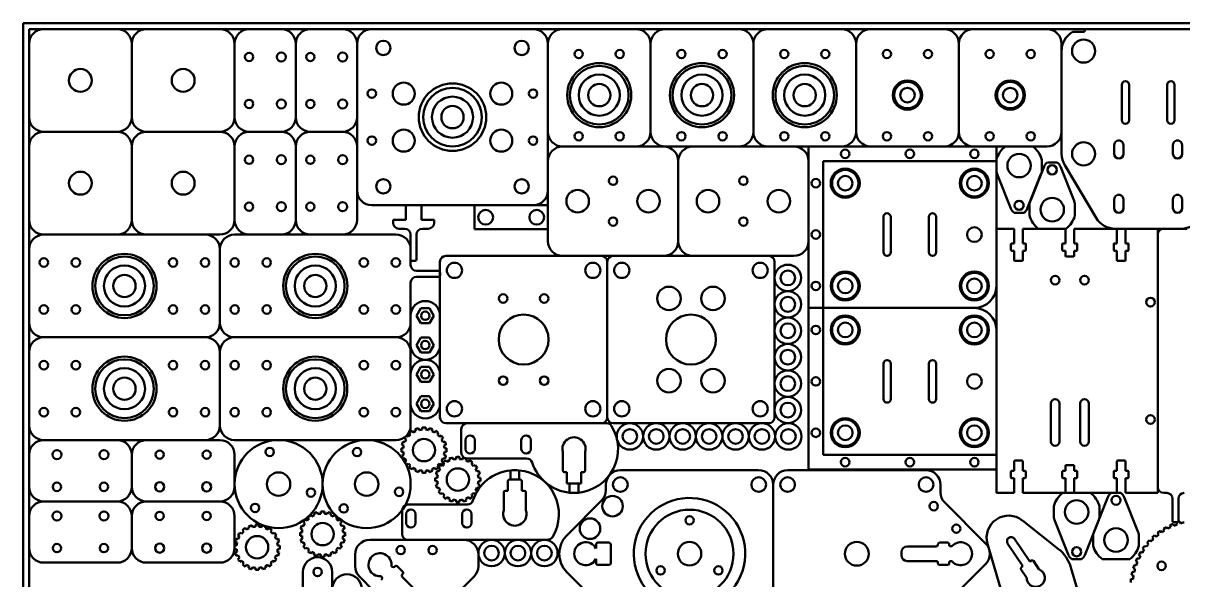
# Model space of a CAD drawing. Header units: millimetres. Extents: x -20 to 580, y -93 to 307.
# Drawn here: x -19.5 to 375.5, y 117.6 to 307.2 of the extents above; entities that cross this region are included whole.
import ezdxf

# ---------------------------------------------------------------- set-up
doc = ezdxf.new("R2010")
doc.units = ezdxf.units.MM
doc.layers.add('Visible (ISO)', color=7, linetype='Continuous', lineweight=50)

msp = doc.modelspace()

# ---------------------------------------------------------------- linework, layer by layer
at = {"layer": 'Visible (ISO)'}
for p, q in [((-19.53, -92.83), (-19.53, 307.17)), ((-19.53, 307.17), (580.47, 307.17)), ((-17.53, -90.83), (-17.53, 305.17)), ((-17.53, 305.17), (578.47, 305.17)), ((12.47, 305.17), (-12.53, 305.17)), ((47.47, 305.17), (22.47, 305.17)), ((57.47, 305.17), (68.34, 305.17)), ((78.34, 305.17), (89.22, 305.17)), ((99.22, 305.17), (154.22, 305.17)), ((164.22, 305.17), (189.22, 305.17)), ((199.22, 305.17), (224.22, 305.17)), ((234.22, 305.17), (259.22, 305.17)), ((269.22, 305.17), (294.22, 305.17)), ((304.22, 305.17), (329.22, 305.17)), ((384.65, 305.17), (342.65, 305.17)), ((341.65, 304.17), (338.11, 304.17)), ((-17.53, 300.17), (-17.53, 275.17)), ((17.47, 300.17), (17.47, 275.17)), ((17.47, 275.17), (17.47, 300.17)), ((52.47, 300.17), (52.47, 275.17)), ((52.47, 275.17), (52.47, 300.17)), ((73.34, 300.17), (73.34, 275.17)), ((73.34, 300.17), (73.34, 275.17)), ((94.22, 300.17), (94.22, 275.17)), ((94.22, 250.17), (94.22, 300.17)), ((159.22, 300.17), (159.22, 250.17)), ((159.22, 270.17), (159.22, 300.17)), ((194.22, 270.17), (194.22, 300.17)), ((194.22, 300.17), (194.22, 270.17)), ((229.22, 300.17), (229.22, 270.17)), ((229.22, 270.17), (229.22, 300.17)), ((264.22, 270.17), (264.22, 300.17)), ((264.22, 300.17), (264.22, 270.17)), ((299.22, 300.17), (299.22, 270.17)), ((299.22, 270.17), (299.22, 300.17)), ((334.22, 300.17), (334.22, 270.17)), ((334.22, 297.67), (334.22, 262.67)), ((354.72, 274.17), (354.72, 286.17)), ((357.22, 286.17), (357.22, 274.17)), ((370.22, 274.17), (370.22, 286.17)), ((372.72, 286.17), (372.72, 274.17)), ((12.47, 270.17), (-12.53, 270.17)), ((-12.53, 270.17), (12.47, 270.17)), ((47.47, 270.17), (22.47, 270.17)), ((22.47, 270.17), (47.47, 270.17)), ((68.34, 270.17), (57.47, 270.17)), ((57.47, 270.17), (68.34, 270.17)), ((89.22, 270.17), (78.34, 270.17)), ((78.34, 270.17), (89.22, 270.17)), ((-17.53, 265.17), (-17.53, 240.17)), ((17.47, 265.17), (17.47, 240.17)), ((17.47, 240.17), (17.47, 265.17)), ((52.47, 265.17), (52.47, 240.17)), ((52.47, 240.17), (52.47, 265.17)), ((73.34, 265.17), (73.34, 240.17)), ((73.34, 265.17), (73.34, 240.17)), ((94.22, 265.17), (94.22, 240.17)), ((189.22, 265.17), (164.22, 265.17)), ((164.22, 265.17), (198.62, 265.17)), ((224.22, 265.17), (199.22, 265.17)), ((208.62, 265.17), (243.03, 265.17)), ((259.22, 265.17), (234.22, 265.17)), ((248.01, 260.52), (248.01, 265.17)), ((248.01, 265.17), (269.22, 265.17)), ((294.22, 265.17), (269.22, 265.17)), ((294.22, 265.17), (304.22, 265.17)), ((329.22, 265.17), (304.22, 265.17)), ((312.01, 265.17), (312.01, 260.65)), ((324.43, 265.17), (315.1, 265.17)), ((352.17, 262.67), (352.17, 265.65)), ((355.27, 265.67), (355.27, 262.67)), ((372.17, 262.67), (372.17, 265.65)), ((375.27, 265.67), (375.27, 262.67)), ((159.22, 232.91), (159.22, 260.17)), ((203.62, 260.17), (203.62, 232.91)), ((203.62, 232.91), (203.62, 260.17)), ((248.03, 260.17), (248.03, 232.91)), ((253.02, 210.17), (253.01, 260.17)), ((253.01, 260.17), (312.01, 260.17)), ((312.01, 260.65), (312.01, 256.68)), ((312.01, 260.17), (312.02, 217.67)), ((323.59, 246.62), (328.24, 258.32)), ((327.51, 256.68), (327.51, 260.65)), ((332.68, 259.72), (329.37, 259.72)), ((333.81, 258.32), (338.46, 246.62)), ((346.03, 240.82), (335.28, 258.82)), ((316.98, 244.01), (312.33, 255.72)), ((327.2, 255.72), (322.55, 244.01)), ((154.22, 245.17), (99.22, 245.17)), ((110.82, 245.17), (116.12, 245.17)), ((110.82, 240.17), (110.82, 245.17)), ((116.12, 245.17), (116.12, 240.17)), ((134.22, 236.97), (134.22, 245.17)), ((134.22, 245.17), (159.22, 245.17)), ((159.22, 245.17), (159.22, 236.97)), ((323.27, 245.65), (323.27, 241.68)), ((338.77, 241.68), (338.77, 245.65)), ((352.17, 244.17), (352.17, 247.15)), ((355.27, 247.17), (355.27, 244.17)), ((372.17, 244.17), (372.17, 247.15)), ((375.27, 247.17), (375.27, 244.17)), ((273.52, 229.17), (273.51, 241.17)), ((276.01, 241.17), (276.02, 229.17)), ((289.02, 229.17), (289.01, 241.17)), ((291.51, 241.17), (291.52, 229.17)), ((318.11, 242.62), (321.42, 242.62)), ((106.47, 239.17), (106.47, 240.17)), ((106.47, 240.17), (110.82, 240.17)), ((110.47, 237.17), (108.47, 237.17)), ((116.12, 240.17), (120.47, 240.17)), ((118.47, 237.17), (116.47, 237.17)), ((120.47, 240.17), (120.47, 239.17)), ((312.02, 147.17), (312.02, 237.17)), ((312.02, 237.17), (318.07, 237.17)), ((318.07, 232.17), (318.07, 237.17)), ((320.97, 237.17), (320.97, 232.17)), ((320.97, 237.17), (335.57, 237.17)), ((326.36, 237.17), (335.69, 237.17)), ((335.57, 232.17), (335.57, 237.17)), ((338.47, 237.17), (338.47, 232.17)), ((338.47, 237.17), (353.07, 237.17)), ((374.96, 237.17), (352.47, 237.17)), ((353.07, 232.17), (353.07, 237.17)), ((355.97, 237.17), (355.97, 232.17)), ((355.97, 237.17), (367.02, 237.17)), ((367.02, 237.17), (367.02, 147.17)), ((369.02, 237.17), (377.02, 237.17)), ((42.47, 235.17), (-12.53, 235.17)), ((-12.53, 235.17), (12.47, 235.17)), ((22.47, 235.17), (47.47, 235.17)), ((107.47, 235.17), (52.47, 235.17)), ((68.34, 235.17), (57.47, 235.17)), ((89.22, 235.17), (78.34, 235.17)), ((112.47, 226.67), (112.47, 235.17)), ((114.47, 235.17), (114.47, 226.67)), ((159.22, 236.97), (134.22, 236.97)), ((367.02, 149.17), (367.02, 235.17)), ((-17.53, 230.17), (-17.53, 205.17)), ((47.47, 205.17), (47.47, 230.17)), ((47.47, 230.17), (47.47, 205.17)), ((112.47, 224.79), (112.47, 230.17)), ((248.02, 210.17), (248.02, 232.57)), ((316.97, 229.97), (316.97, 231.87)), ((317.27, 232.17), (318.07, 232.17)), ((318.07, 229.67), (317.27, 229.67)), ((318.07, 226.47), (318.07, 229.67)), ((320.97, 232.17), (321.77, 232.17)), ((320.97, 229.67), (320.97, 226.47)), ((321.77, 229.67), (320.97, 229.67)), ((322.07, 231.87), (322.07, 229.97)), ((334.47, 229.97), (334.47, 231.87)), ((334.77, 232.17), (335.57, 232.17)), ((335.57, 229.67), (334.77, 229.67)), ((335.57, 227.97), (335.57, 229.67)), ((338.47, 232.17), (339.27, 232.17)), ((338.47, 229.67), (338.47, 227.97)), ((339.27, 229.67), (338.47, 229.67)), ((339.57, 231.87), (339.57, 229.97)), ((351.97, 229.97), (351.97, 231.87)), ((352.27, 232.17), (353.07, 232.17)), ((353.07, 229.67), (352.27, 229.67)), ((353.07, 226.47), (353.07, 229.67)), ((355.97, 232.17), (356.77, 232.17)), ((355.97, 229.67), (355.97, 226.47)), ((356.77, 229.67), (355.97, 229.67)), ((357.07, 231.87), (357.07, 229.97)), ((113.97, 226.17), (112.97, 226.17)), ((122.46, 172.91), (122.46, 225.91)), ((124.46, 227.91), (177.46, 227.91)), ((198.62, 227.91), (164.22, 227.91)), ((179.46, 225.91), (179.46, 172.91)), ((179.46, 172.91), (179.46, 225.91)), ((181.46, 227.91), (234.46, 227.91)), ((243.03, 227.91), (208.62, 227.91)), ((236.46, 225.91), (236.46, 172.91)), ((320.67, 226.17), (318.37, 226.17)), ((338.17, 227.67), (335.87, 227.67)), ((355.67, 226.17), (353.37, 226.17)), ((114.47, 222.79), (121.97, 222.79)), ((122.47, 222.29), (122.47, 221.29)), ((112.47, 205.17), (112.47, 218.79)), ((121.97, 220.79), (114.47, 220.79)), ((114.51, 207.54), (115.98, 210.09)), ((115.98, 210.09), (118.93, 210.09)), ((118.93, 210.09), (120.4, 207.54)), ((253.02, 210.17), (248.02, 210.17)), ((248.02, 210.17), (253.02, 210.17)), ((248.02, 155.17), (248.02, 210.17)), ((304.52, 210.17), (253.02, 210.17)), ((253.02, 210.17), (253.02, 160.17)), ((304.52, 210.17), (253.02, 210.17)), ((112.46, 197.54), (112.46, 207.54)), ((115.98, 204.99), (114.51, 207.54)), ((120.4, 207.54), (118.93, 204.99)), ((122.46, 207.54), (122.46, 197.54)), ((118.93, 204.99), (115.98, 204.99)), ((312.02, 160.17), (312.02, 202.67)), ((-12.53, 200.17), (42.47, 200.17)), ((42.47, 200.17), (-12.53, 200.17)), ((107.47, 200.17), (52.47, 200.17)), ((52.47, 200.17), (107.47, 200.17)), ((114.51, 197.54), (115.98, 200.09)), ((115.98, 194.99), (114.51, 197.54)), ((115.98, 200.09), (118.93, 200.09)), ((118.93, 200.09), (120.4, 197.54)), ((120.4, 197.54), (118.93, 194.99)), ((-17.53, 195.17), (-17.53, 170.17)), ((47.47, 170.17), (47.47, 195.17)), ((47.47, 195.17), (47.47, 170.17)), ((112.47, 170.17), (112.47, 195.17)), ((118.93, 194.99), (115.98, 194.99)), ((114.51, 187.54), (115.98, 190.09)), ((115.98, 190.09), (118.93, 190.09)), ((118.93, 190.09), (120.4, 187.54)), ((273.52, 179.17), (273.52, 191.17)), ((276.02, 191.17), (276.02, 179.17)), ((289.02, 179.17), (289.02, 191.17)), ((291.52, 191.17), (291.52, 179.17)), ((112.46, 177.54), (112.46, 187.54)), ((115.98, 184.99), (114.51, 187.54)), ((120.4, 187.54), (118.93, 184.99)), ((122.46, 187.54), (122.46, 177.54)), ((118.93, 184.99), (115.98, 184.99)), ((114.51, 177.54), (115.98, 180.09)), ((115.98, 180.09), (118.93, 180.09)), ((118.93, 180.09), (120.4, 177.54)), ((115.98, 174.99), (114.51, 177.54)), ((118.93, 174.99), (115.98, 174.99)), ((120.4, 177.54), (118.93, 174.99)), ((330.57, 164.67), (330.57, 177.67)), ((333.47, 177.67), (333.47, 164.67)), ((340.57, 164.67), (340.57, 177.67)), ((343.47, 177.67), (343.47, 164.67)), ((177.46, 170.91), (124.46, 170.91)), ((131.72, 170.91), (179.23, 170.91)), ((234.46, 170.91), (181.46, 170.91)), ((111.13, 166.76), (111.7, 166.34)), ((112.4, 167.05), (111.99, 167.62)), ((112.96, 168.32), (113.37, 167.75)), ((114.26, 168.21), (114.04, 168.87)), ((115.18, 169.25), (115.4, 168.58)), ((116.39, 168.73), (116.39, 169.44)), ((117.59, 169.44), (117.59, 168.73)), ((118.57, 168.58), (118.79, 169.25)), ((119.93, 168.87), (119.71, 168.21)), ((120.6, 167.75), (121.01, 168.32)), ((121.98, 167.62), (121.57, 167.05)), ((122.28, 166.34), (122.84, 166.76)), ((129.72, 160.91), (129.72, 168.91)), ((-12.53, 165.17), (12.47, 165.17)), ((-12.53, 165.17), (42.47, 165.17)), ((47.47, 165.17), (22.47, 165.17)), ((52.47, 165.17), (107.47, 165.17)), ((109.31, 162.36), (110.01, 162.36)), ((110.17, 163.34), (109.5, 163.56)), ((109.87, 164.7), (110.54, 164.48)), ((110.99, 165.37), (110.42, 165.79)), ((123.55, 165.79), (122.98, 165.37)), ((123.43, 164.48), (124.1, 164.7)), ((124.47, 163.56), (123.8, 163.34)), ((123.96, 162.36), (124.66, 162.36)), ((131.12, 162.16), (131.12, 165.16)), ((134.32, 165.16), (134.32, 162.16)), ((150.17, 162.16), (150.17, 165.16)), ((153.37, 165.16), (153.37, 162.16)), ((-17.53, 149.29), (-17.53, 160.17)), ((17.47, 160.17), (17.47, 149.29)), ((17.47, 149.29), (17.47, 160.17)), ((52.47, 160.17), (52.47, 149.29)), ((110.01, 161.16), (109.31, 161.16)), ((109.5, 159.96), (110.17, 160.17)), ((110.54, 159.03), (109.87, 158.82)), ((110.42, 157.73), (110.99, 158.15)), ((122.98, 158.15), (123.55, 157.73)), ((124.1, 158.82), (123.43, 159.03)), ((123.8, 160.17), (124.47, 159.96)), ((124.66, 161.16), (123.96, 161.16)), ((124.54, 158.3), (124.95, 157.73)), ((125.84, 158.18), (125.62, 158.85)), ((126.76, 159.22), (126.98, 158.55)), ((127.96, 158.71), (127.96, 159.41)), ((129.16, 159.41), (129.16, 158.71)), ((130.15, 158.55), (130.37, 159.22)), ((131.51, 158.85), (131.29, 158.18)), ((151.95, 158.91), (131.72, 158.91)), ((132.18, 157.73), (132.59, 158.3)), ((164.32, 154.81), (164.32, 161)), ((171.92, 161), (171.92, 154.81)), ((253.02, 160.17), (312.02, 160.17)), ((318.37, 158.17), (320.67, 158.17)), ((353.37, 158.17), (355.67, 158.17)), ((111.7, 157.17), (111.13, 156.76)), ((111.99, 155.9), (112.4, 156.47)), ((113.37, 155.76), (112.96, 155.2)), ((114.04, 154.64), (114.26, 155.31)), ((115.4, 154.94), (115.18, 154.27)), ((116.39, 154.08), (116.39, 154.78)), ((117.59, 154.78), (117.59, 154.08)), ((118.79, 154.27), (118.57, 154.94)), ((119.71, 155.31), (119.93, 154.64)), ((121.01, 155.2), (120.6, 155.76)), ((121.45, 154.68), (122.12, 154.46)), ((121.57, 156.47), (121.98, 155.9)), ((122.57, 155.35), (122, 155.76)), ((122.84, 156.76), (122.28, 157.17)), ((122.71, 156.73), (123.28, 156.32)), ((123.98, 157.02), (123.57, 157.59)), ((133.56, 157.59), (133.15, 157.02)), ((133.85, 156.32), (134.42, 156.73)), ((135.13, 155.76), (134.56, 155.35)), ((135.01, 154.46), (135.68, 154.68)), ((146.46, 151.73), (146.46, 154.86)), ((149.46, 154.86), (149.46, 151.73)), ((165.69, 154.21), (164.92, 154.21)), ((165.69, 150.37), (165.69, 154.21)), ((171.32, 154.21), (170.54, 154.21)), ((170.54, 154.21), (170.54, 150.37)), ((183.97, 154.96), (230.97, 154.96)), ((287.97, 154.96), (240.97, 154.96)), ((312.02, 155.17), (248.02, 155.17)), ((316.97, 152.47), (316.97, 154.37)), ((317.27, 154.67), (318.07, 154.67)), ((318.07, 154.67), (318.07, 157.87)), ((320.97, 157.87), (320.97, 154.67)), ((320.97, 154.67), (321.77, 154.67)), ((322.07, 154.37), (322.07, 152.47)), ((334.47, 152.47), (334.47, 154.37)), ((334.77, 154.67), (335.57, 154.67)), ((335.57, 154.67), (335.57, 156.37)), ((335.87, 156.67), (338.17, 156.67)), ((338.47, 156.37), (338.47, 154.67)), ((338.47, 154.67), (339.27, 154.67)), ((339.57, 154.37), (339.57, 152.47)), ((351.97, 152.47), (351.97, 154.37)), ((352.27, 154.67), (353.07, 154.67)), ((353.07, 154.67), (353.07, 157.87)), ((355.97, 157.87), (355.97, 154.67)), ((355.97, 154.67), (356.77, 154.67)), ((357.07, 154.37), (357.07, 152.47)), ((120.89, 152.33), (121.59, 152.33)), ((121.59, 151.13), (120.89, 151.13)), ((121.75, 153.32), (121.08, 153.54)), ((121.08, 149.93), (121.75, 150.15)), ((136.05, 153.54), (135.38, 153.32)), ((135.38, 150.15), (136.05, 149.93)), ((135.54, 152.33), (136.24, 152.33)), ((136.24, 151.13), (135.54, 151.13)), ((145.53, 147.89), (145.53, 151.13)), ((146.13, 151.73), (146.46, 151.73)), ((149.46, 151.73), (146.46, 151.73)), ((149.46, 151.73), (149.78, 151.73)), ((150.38, 151.13), (150.38, 147.89)), ((166.62, 150.37), (165.69, 150.37)), ((166.62, 147.23), (166.62, 150.37)), ((166.62, 150.37), (169.62, 150.37)), ((169.62, 150.37), (169.62, 147.23)), ((170.54, 150.37), (169.62, 150.37)), ((318.07, 152.17), (317.27, 152.17)), ((318.07, 147.17), (318.07, 152.17)), ((321.77, 152.17), (320.97, 152.17)), ((320.97, 152.17), (320.97, 147.17)), ((335.57, 152.17), (334.77, 152.17)), ((335.57, 147.17), (335.57, 152.17)), ((338.47, 152.17), (338.47, 147.17)), ((339.27, 152.17), (338.47, 152.17)), ((353.07, 152.17), (352.27, 152.17)), ((353.07, 147.17), (353.07, 152.17)), ((355.97, 152.17), (355.97, 147.17)), ((356.77, 152.17), (355.97, 152.17)), ((122.12, 149.01), (121.45, 148.79)), ((122, 147.71), (122.57, 148.12)), ((123.28, 147.15), (122.71, 146.74)), ((123.57, 145.88), (123.98, 146.44)), ((133.15, 146.44), (133.56, 145.88)), ((134.42, 146.74), (133.85, 147.15)), ((134.56, 148.12), (135.13, 147.71)), ((135.68, 148.79), (135.01, 149.01)), ((144.16, 141.1), (144.16, 147.29)), ((144.76, 147.89), (145.53, 147.89)), ((150.38, 147.89), (151.16, 147.89)), ((151.76, 147.29), (151.76, 141.1)), ((178.97, 148.12), (178.97, 149.96)), ((235.97, 149.96), (235.97, 102.96)), ((235.97, 149.96), (235.97, 102.96)), ((292.97, 147.41), (292.97, 149.96)), ((318.07, 147.17), (312.02, 147.17)), ((335.57, 147.17), (320.97, 147.17)), ((344.01, 147.17), (334.68, 147.17)), ((353.07, 147.17), (338.47, 147.17)), ((354.42, 147.17), (351.11, 147.17)), ((367.02, 147.17), (355.97, 147.17)), ((370.02, 147.17), (369.02, 147.17)), ((-12.53, 144.29), (12.47, 144.29)), ((-12.53, 144.29), (12.47, 144.29)), ((47.47, 144.29), (22.47, 144.29)), ((47.47, 144.29), (22.47, 144.29)), ((131.79, 143.19), (111.56, 143.19)), ((124.95, 145.74), (124.54, 145.17)), ((125.62, 144.62), (125.84, 145.29)), ((126.98, 144.92), (126.76, 144.25)), ((127.96, 144.06), (127.96, 144.76)), ((129.16, 144.76), (129.16, 144.06)), ((130.37, 144.25), (130.15, 144.92)), ((131.29, 145.29), (131.51, 144.62)), ((132.59, 145.17), (132.18, 145.74)), ((165.75, 132.83), (177.5, 144.58)), ((294.43, 143.87), (308.31, 130)), ((331.59, 142.65), (331.59, 138.68)), ((345.33, 134.07), (349.98, 145.78)), ((347.09, 138.68), (347.09, 142.65)), ((355.55, 145.78), (360.2, 134.07)), ((372.02, 137.67), (372.02, 145.17)), ((374.02, 145.17), (374.02, 137.67)), ((-17.53, 128.42), (-17.53, 139.29)), ((17.47, 139.29), (17.47, 128.42)), ((17.47, 128.42), (17.47, 139.29)), ((52.47, 139.29), (52.47, 128.42)), ((77.88, 138.42), (77.47, 138.99)), ((78.44, 139.69), (78.85, 139.12)), ((79.74, 139.58), (79.53, 140.25)), ((80.67, 140.62), (80.88, 139.95)), ((81.87, 140.1), (81.87, 140.81)), ((83.07, 140.81), (83.07, 140.1)), ((84.05, 139.95), (84.27, 140.62)), ((85.41, 140.25), (85.19, 139.58)), ((86.08, 139.12), (86.5, 139.69)), ((87.47, 138.99), (87.05, 138.42)), ((109.56, 141.19), (109.56, 133.19)), ((110.96, 136.94), (110.96, 139.94)), ((114.16, 139.94), (114.16, 136.94)), ((130.01, 136.94), (130.01, 139.94)), ((133.21, 139.94), (133.21, 136.94)), ((55.58, 133.96), (55.17, 134.53)), ((56.14, 135.24), (56.55, 134.67)), ((57.44, 135.12), (57.23, 135.79)), ((58.37, 136.16), (58.58, 135.49)), ((59.57, 135.65), (59.57, 136.35)), ((60.77, 136.35), (60.77, 135.65)), ((61.75, 135.49), (61.97, 136.16)), ((63.11, 135.79), (62.89, 135.12)), ((63.78, 134.67), (64.2, 135.24)), ((65.17, 134.53), (64.75, 133.96)), ((75.65, 134.71), (74.98, 134.93)), ((75.35, 136.07), (76.02, 135.86)), ((76.47, 136.74), (75.91, 137.16)), ((76.61, 138.13), (77.18, 137.71)), ((87.76, 137.71), (88.33, 138.13)), ((89.03, 137.16), (88.46, 136.74)), ((88.92, 135.86), (89.58, 136.07)), ((89.95, 134.93), (89.29, 134.71)), ((320.85, 137.82), (333.18, 128.06)), ((336.55, 126.01), (331.91, 137.72)), ((346.78, 137.72), (342.13, 126.01)), ((369.3, 134.37), (368.95, 134.98)), ((369.99, 135.58), (370.34, 134.97)), ((371.41, 135.52), (371.13, 136.16)), ((372.22, 136.65), (372.51, 136.01)), ((373.52, 137.17), (372.52, 137.17)), ((373.63, 136.44), (373.41, 137.1)), ((374.55, 137.47), (374.77, 136.81)), ((53.35, 130.26), (52.68, 130.48)), ((53.05, 131.62), (53.72, 131.4)), ((54.17, 132.29), (53.61, 132.7)), ((54.31, 133.67), (54.88, 133.26)), ((65.46, 133.26), (66.03, 133.67)), ((66.73, 132.7), (66.16, 132.29)), ((66.62, 131.4), (67.28, 131.62)), ((67.65, 130.48), (66.99, 130.26)), ((74.79, 133.73), (75.49, 133.73)), ((75.49, 132.53), (74.79, 132.53)), ((74.98, 131.33), (75.65, 131.55)), ((76.02, 130.4), (75.35, 130.19)), ((89.58, 130.19), (88.92, 130.4)), ((89.29, 131.55), (89.95, 131.33)), ((89.44, 133.73), (90.14, 133.73)), ((90.14, 132.53), (89.44, 132.53)), ((98.53, 131.19), (130.53, 131.19)), ((111.56, 131.19), (159.07, 131.19)), ((318.21, 131.5), (323.4, 123.8)), ((345.02, 133.1), (345.02, 129.13)), ((360.52, 129.13), (360.52, 133.1)), ((364.13, 131.07), (364.65, 130.61)), ((365.5, 131.45), (365.03, 131.98)), ((365.92, 132.78), (366.39, 132.26)), ((367.33, 133.01), (366.91, 133.58)), ((367.88, 134.29), (368.3, 133.72)), ((52.49, 129.27), (53.19, 129.27)), ((53.19, 128.07), (52.49, 128.07)), ((52.68, 126.87), (53.35, 127.09)), ((66.99, 127.09), (67.65, 126.87)), ((67.14, 129.27), (67.84, 129.27)), ((67.84, 128.07), (67.14, 128.07)), ((75.91, 129.1), (76.47, 129.52)), ((77.18, 128.55), (76.61, 128.13)), ((77.47, 127.27), (77.88, 127.84)), ((78.85, 127.13), (78.44, 126.57)), ((79.53, 126.01), (79.74, 126.68)), ((85.19, 126.68), (85.41, 126.01)), ((86.5, 126.57), (86.08, 127.13)), ((87.05, 127.84), (87.47, 127.27)), ((88.33, 128.13), (87.76, 128.55)), ((88.46, 129.52), (89.03, 129.1)), ((175.61, 128.24), (175.61, 129.66)), ((176.21, 130.26), (180.01, 130.26)), ((180.61, 129.66), (180.61, 123.26)), ((279.65, 125.96), (279.65, 126.96)), ((281.65, 128.96), (291.6, 128.96)), ((292.1, 129.46), (292.1, 129.76)), ((292.6, 130.26), (295.4, 130.26)), ((295.9, 129.76), (295.9, 129.46)), ((296.4, 128.96), (296.57, 128.96)), ((313.42, 114.74), (309, 129.83)), ((321.04, 122.21), (315.85, 129.9)), ((361.13, 127.15), (361.74, 126.8)), ((362.39, 127.81), (361.82, 128.22)), ((362.53, 129.19), (363.09, 128.78)), ((363.85, 129.71), (363.33, 130.18)), ((-12.53, 123.42), (12.47, 123.42)), ((47.47, 123.42), (22.47, 123.42)), ((53.72, 125.95), (53.05, 125.73)), ((53.61, 124.65), (54.17, 125.06)), ((54.88, 124.09), (54.31, 123.68)), ((55.17, 122.82), (55.58, 123.38)), ((56.55, 122.68), (56.14, 122.11)), ((64.2, 122.11), (63.78, 122.68)), ((64.75, 123.38), (65.17, 122.82)), ((66.03, 123.68), (65.46, 124.09)), ((66.16, 125.06), (66.73, 124.65)), ((67.28, 125.73), (66.62, 125.95)), ((80.88, 126.31), (80.67, 125.64)), ((81.87, 125.45), (81.87, 126.16)), ((83.07, 126.16), (83.07, 125.45)), ((84.27, 125.64), (84.05, 126.31)), ((93.53, 122.23), (93.53, 126.19)), ((135.53, 126.19), (135.53, 122.23)), ((175.61, 123.26), (175.61, 124.69)), ((180.01, 122.66), (176.21, 122.66)), ((291.6, 123.96), (281.65, 123.96)), ((292.1, 123.16), (292.1, 123.46)), ((295.4, 122.66), (292.6, 122.66)), ((294.43, 109.05), (308.31, 122.93)), ((295.9, 123.46), (295.9, 123.16)), ((296.57, 123.96), (296.4, 123.96)), ((323.4, 123.8), (323.92, 124.15)), ((324.61, 124.02), (326.49, 121.24)), ((337.68, 124.62), (341, 124.62)), ((348.1, 124.62), (357.43, 124.62)), ((359.01, 122.69), (359.67, 122.48)), ((360.1, 123.6), (359.46, 123.88)), ((359.95, 124.98), (360.59, 124.69)), ((361.14, 125.76), (360.53, 126.11)), ((57.23, 121.56), (57.44, 122.23)), ((58.58, 121.86), (58.37, 121.19)), ((59.57, 121), (59.57, 121.7)), ((60.77, 121.7), (60.77, 121)), ((61.97, 121.19), (61.75, 121.86)), ((62.89, 122.23), (63.11, 121.56)), ((75.77, 110.25), (75.77, 120.25)), ((85.77, 120.25), (85.77, 110.25)), ((94.99, 118.69), (99.96, 113.72)), ((102.68, 118.5), (102.56, 118.62)), ((106.1, 122.16), (106.22, 122.03)), ((106.92, 122.03), (107.14, 122.25)), ((107.84, 122.25), (109.82, 120.27)), ((109.82, 119.56), (109.61, 119.35)), ((109.61, 118.64), (116.65, 111.6)), ((129.09, 113.72), (134.06, 118.69)), ((177.5, 108.34), (165.75, 120.1)), ((322.26, 118.38), (320.39, 121.16)), ((320.52, 121.86), (321.04, 122.21)), ((337.41, 121.78), (341.84, 106.7)), ((358.74, 119), (358.06, 119.15)), ((358.31, 120.32), (358.99, 120.18)), ((359.3, 121.34), (358.64, 121.55)), ((102.47, 117.58), (102.68, 117.79)), ((357.86, 117.89), (358.56, 117.82))]:
    msp.add_line(p, q, dxfattribs=at)
for centre, radius in [((103.15, 298.74), 2.45), ((150.29, 298.74), 2.45), ((341.72, 297.67), 3.92), ((57.42, 295.67), 1.42), ((68.39, 295.67), 1.55), ((78.29, 295.67), 1.42), ((89.27, 295.67), 1.55), ((169.72, 296.67), 1.42), ((183.72, 296.67), 1.42), ((204.72, 296.67), 1.42), ((218.72, 296.67), 1.42), ((239.72, 296.67), 1.42), ((253.72, 296.67), 1.42), ((274.72, 296.67), 1.42), ((288.72, 296.67), 1.42), ((309.72, 296.67), 1.42), ((323.72, 296.67), 1.42), ((176.72, 282.67), 10.92), ((176.72, 282.67), 10), ((211.72, 282.67), 10.92), ((211.72, 282.67), 10), ((246.72, 282.67), 10.92), ((246.72, 282.67), 10), ((-0.03, 287.67), 3.9), ((34.97, 287.67), 3.9), ((176.72, 282.67), 7), ((211.72, 282.67), 7), ((246.72, 282.67), 7), ((99.27, 283.17), 1.45), ((110.12, 283.17), 3.75), ((126.72, 275.17), 11.5), ((126.72, 275.17), 10), ((143.32, 283.17), 3.75), ((154.17, 283.17), 1.45), ((176.72, 282.67), 3.8), ((211.72, 282.67), 3.8), ((246.72, 282.67), 3.8), ((281.72, 282.67), 5), ((281.72, 282.67), 4.5), ((281.72, 282.67), 2.5), ((316.72, 282.67), 5), ((316.72, 282.67), 4.5), ((316.72, 282.67), 2.5), ((57.42, 279.67), 1.42), ((68.39, 279.67), 1.55), ((78.29, 279.67), 1.42), ((89.27, 279.67), 1.55), ((126.72, 275.17), 7), ((126.72, 275.17), 3.8), ((110.12, 267.17), 3.75), ((143.32, 267.17), 3.75), ((169.72, 268.67), 1.42), ((183.72, 268.67), 1.42), ((204.72, 268.67), 1.42), ((218.72, 268.67), 1.42), ((239.72, 268.67), 1.42), ((253.72, 268.67), 1.42), ((274.72, 268.67), 1.42), ((288.72, 268.67), 1.42), ((309.72, 268.67), 1.42), ((323.72, 268.67), 1.42), ((99.27, 267.17), 1.45), ((154.17, 267.17), 1.45), ((341.72, 262.67), 3.92), ((57.42, 260.67), 1.43), ((68.39, 260.67), 1.55), ((78.29, 260.67), 1.43), ((89.27, 260.67), 1.55), ((260.51, 262.67), 1.45), ((282.51, 262.67), 1.45), ((304.51, 262.67), 1.45), ((319.76, 258.67), 4), ((260.51, 252.67), 4.95), ((260.51, 252.67), 4.5), ((304.51, 252.67), 4.95), ((304.51, 252.67), 4.5), ((331.02, 257.22), 1.55), ((-0.03, 252.67), 3.9), ((34.97, 252.67), 3.9), ((103.15, 251.6), 2.45), ((150.29, 251.6), 2.45), ((181.42, 253.49), 1.42), ((225.82, 253.49), 1.42), ((250.51, 252.67), 1.45), ((260.51, 252.67), 2.5), ((304.51, 252.67), 2.5), ((169.36, 246.54), 3.85), ((193.48, 246.54), 3.85), ((213.77, 246.54), 3.85), ((237.88, 246.54), 3.85), ((57.42, 244.67), 1.43), ((68.39, 244.67), 1.55), ((78.29, 244.67), 1.43), ((89.27, 244.67), 1.55), ((319.76, 245.12), 1.55), ((331.02, 243.67), 4), ((138.02, 241.07), 2.5), ((155.42, 241.07), 2.5), ((181.42, 239.59), 1.42), ((225.82, 239.59), 1.42), ((304.52, 235.17), 2.5), ((250.52, 235.17), 1.45), ((-12.48, 225.67), 1.45), ((-1.58, 225.67), 1.45), ((14.97, 217.67), 10.92), ((14.97, 217.67), 10), ((31.52, 225.67), 1.45), ((42.42, 225.67), 1.45), ((52.52, 225.67), 1.45), ((63.42, 225.67), 1.45), ((79.97, 217.67), 10.93), ((79.97, 217.67), 10), ((96.52, 225.67), 1.45), ((107.42, 225.67), 1.45), ((127.39, 222.98), 2.6), ((174.53, 222.98), 2.6), ((184.39, 222.98), 2.6), ((231.53, 222.98), 2.6), ((14.97, 217.67), 7), ((14.97, 217.67), 3.8), ((79.97, 217.67), 7), ((79.97, 217.67), 3.8), ((240.96, 220.41), 4.5), ((240.96, 220.41), 2.5), ((260.52, 217.67), 4.95), ((260.52, 217.67), 4.5), ((304.52, 217.67), 4.95), ((304.52, 217.67), 4.5), ((200.46, 213.41), 4), ((215.46, 213.41), 4), ((250.52, 217.67), 1.45), ((260.52, 217.67), 2.5), ((304.52, 217.67), 2.5), ((332.02, 219.67), 1.45), ((342.02, 219.67), 1.45), ((143.96, 213.41), 1.45), ((157.96, 213.41), 1.45), ((240.96, 211.41), 4.5), ((240.96, 211.41), 2.5), ((364.52, 212.17), 1.5), ((-12.48, 209.67), 1.45), ((-1.58, 209.67), 1.45), ((31.52, 209.67), 1.45), ((42.42, 209.67), 1.45), ((52.52, 209.67), 1.45), ((63.42, 209.67), 1.45), ((96.52, 209.67), 1.45), ((107.42, 209.67), 1.45), ((117.46, 207.54), 1.45), ((150.96, 199.41), 8.5), ((207.96, 199.41), 8.5), ((240.96, 202.41), 4.5), ((260.52, 202.67), 4.95), ((260.52, 202.67), 4.5), ((304.52, 202.67), 4.95), ((304.52, 202.67), 4.5), ((240.96, 202.41), 2.5), ((250.52, 202.67), 1.45), ((260.52, 202.67), 2.5), ((304.52, 202.67), 2.5), ((117.46, 197.54), 1.45), ((240.96, 193.41), 4.5), ((14.97, 182.67), 10.93), ((79.97, 182.67), 10.92), ((240.96, 193.41), 2.5), ((-12.48, 190.67), 1.45), ((-1.58, 190.67), 1.45), ((14.97, 182.67), 10), ((14.97, 182.67), 7), ((31.52, 190.67), 1.45), ((42.42, 190.67), 1.45), ((52.52, 190.67), 1.45), ((63.42, 190.67), 1.45), ((79.97, 182.67), 10), ((79.97, 182.67), 7), ((96.52, 190.67), 1.45), ((107.42, 190.67), 1.45), ((14.97, 182.67), 3.8), ((79.97, 182.67), 3.8), ((117.46, 187.54), 1.45), ((143.96, 185.41), 1.45), ((157.96, 185.41), 1.45), ((200.46, 185.41), 4), ((215.46, 185.41), 4), ((240.96, 184.41), 4.5), ((240.96, 184.41), 2.5), ((250.52, 185.17), 1.45), ((304.52, 185.17), 2.5), ((117.46, 177.54), 1.45), ((127.39, 175.84), 2.6), ((174.53, 175.84), 2.6), ((184.39, 175.84), 2.6), ((231.53, 175.84), 2.6), ((240.96, 175.41), 4.5), ((240.96, 175.41), 2.5), ((-12.48, 174.67), 1.45), ((-1.58, 174.67), 1.45), ((31.52, 174.67), 1.45), ((42.42, 174.67), 1.45), ((52.52, 174.67), 1.45), ((63.42, 174.67), 1.45), ((96.52, 174.67), 1.45), ((107.42, 174.67), 1.45), ((187.15, 166.41), 4.5), ((196.15, 166.41), 4.5), ((205.15, 166.41), 4.5), ((214.15, 166.41), 4.5), ((223.15, 166.41), 4.5), ((232.15, 166.41), 4.5), ((241.15, 166.41), 4.5), ((260.52, 167.67), 4.95), ((260.52, 167.67), 4.5), ((260.52, 167.67), 2.5), ((304.52, 167.67), 4.95), ((304.52, 167.67), 4.5), ((304.52, 167.67), 2.5), ((364.52, 172.17), 1.5), ((187.15, 166.41), 2.5), ((196.15, 166.41), 2.5), ((205.15, 166.41), 2.5), ((214.15, 166.41), 2.5), ((223.15, 166.41), 2.5), ((232.15, 166.41), 2.5), ((241.15, 166.41), 2.5), ((250.52, 167.67), 1.45), ((67.47, 150.17), 15), ((64.47, 161.14), 1.42), ((97.47, 150.17), 15), ((94.21, 161.07), 1.43), ((116.99, 161.76), 3.8), ((-8.03, 160.22), 1.55), ((7.97, 160.22), 1.55), ((26.97, 160.22), 1.42), ((42.97, 160.22), 1.42), ((260.52, 157.67), 1.45), ((282.52, 157.67), 1.45), ((304.52, 157.67), 1.45), ((67.47, 150.17), 4), ((97.47, 150.17), 4), ((128.56, 151.73), 3.8), ((-8.03, 149.24), 1.43), ((7.97, 149.24), 1.43), ((26.97, 149.24), 1.55), ((42.97, 149.24), 1.55), ((183.9, 150.03), 2.5), ((231.04, 150.03), 2.5), ((240.9, 150.03), 2.5), ((288.04, 150.03), 2.5), ((78.47, 147.28), 1.42), ((108.53, 147.54), 1.43), ((181.25, 142.67), 3.5), ((352.77, 144.67), 1.55), ((59.46, 142.09), 1.42), ((89.66, 141.9), 1.43), ((290.68, 142.67), 1.43), ((339.34, 140.67), 4), ((-8.03, 139.34), 1.55), ((7.97, 139.34), 1.55), ((26.97, 139.34), 1.42), ((42.97, 139.34), 1.42), ((173.58, 135), 3.5), ((207.47, 126.46), 15), ((207.47, 137.84), 1.42), ((82.47, 133.13), 3.8), ((298.36, 135), 1.43), ((352.77, 131.12), 4), ((60.17, 128.67), 3.8), ((140.03, 126.69), 4.5), ((149.03, 126.69), 4.5), ((158.03, 126.69), 4.5), ((207.47, 126.46), 4), ((264.47, 126.46), 4.05), ((-8.03, 128.37), 1.42), ((7.97, 128.37), 1.42), ((26.97, 128.37), 1.55), ((42.97, 128.37), 1.55), ((109.1, 127.69), 1.43), ((119.95, 127.69), 1.43), ((140.03, 126.69), 2.5), ((149.03, 126.69), 2.5), ((158.03, 126.69), 2.5), ((339.34, 127.12), 1.55), ((368.29, 122.33), 1.43), ((80.77, 120.25), 1.45), ((197.62, 120.78), 1.42), ((217.32, 120.78), 1.42)]:
    msp.add_circle(centre, radius, dxfattribs=at)
for centre, radius, start, end in [((-12.53, 300.17), 5, 90, 180), ((12.47, 300.17), 5, 0, 90), ((22.47, 300.17), 5, 90, 180), ((47.47, 300.17), 5, 0, 90), ((57.47, 300.17), 5, 90, 180), ((68.34, 300.17), 5, 0, 90), ((78.34, 300.17), 5, 90, 180), ((89.22, 300.17), 5, 0, 90), ((99.22, 300.17), 5, 90, 180), ((154.22, 300.17), 5, 0, 90), ((164.22, 300.17), 5, 90, 180), ((189.22, 300.17), 5, 0, 90), ((199.22, 300.17), 5, 90, 180), ((224.22, 300.17), 5, 0, 90), ((234.22, 300.17), 5, 90, 180), ((259.22, 300.17), 5, 0, 90), ((269.22, 300.17), 5, 90.0014, 180.0014), ((294.22, 300.17), 5, 0.0014, 90.0014), ((304.22, 300.17), 5, 90.0014, 180.0014), ((329.22, 300.17), 5, 0.0014, 90.0014), ((341.65, 304.67), 0.5, 269.9986, 359.9986), ((342.65, 304.67), 0.5, 89.9986, 179.9986), ((341.72, 297.67), 7.5, 121.0013, 180), ((338.11, 303.67), 0.5, 89.9986, 121.0013), ((355.97, 286.17), 1.25, 0, 180), ((371.47, 286.17), 1.25, 0, 180), ((-12.53, 275.17), 5, 180, 270), ((12.47, 275.17), 5, 270, 0), ((22.47, 275.17), 5, 180, 270), ((47.47, 275.17), 5, 270, 0), ((57.47, 275.17), 5, 180, 270), ((68.34, 275.17), 5, 270, 0), ((78.34, 275.17), 5, 180, 270), ((89.22, 275.17), 5, 270, 0), ((355.97, 274.17), 1.25, 180, 0), ((371.47, 274.17), 1.25, 180, 0), ((-12.53, 265.17), 5, 90, 180), ((12.47, 265.17), 5, 0, 90), ((22.47, 265.17), 5, 90, 180), ((47.47, 265.17), 5, 0, 90), ((57.47, 265.17), 5, 90, 180), ((68.34, 265.17), 5, 0, 90), ((78.34, 265.17), 5, 90, 180), ((89.22, 265.17), 5, 0, 90), ((164.22, 270.17), 5, 180, 270), ((189.22, 270.17), 5, 270, 0), ((199.22, 270.17), 5, 180, 270), ((224.22, 270.17), 5, 270, 0), ((234.22, 270.17), 5, 180, 270), ((259.22, 270.17), 5, 270, 0), ((269.22, 270.17), 5, 180.0014, 270.0014), ((294.22, 270.17), 5, 270.0014, 0.0014), ((304.22, 270.17), 5, 180.0014, 270.0014), ((329.22, 270.17), 5, 270.0014, 0.0014), ((164.22, 260.17), 5, 90, 180), ((198.62, 260.17), 5, 0, 90), ((208.62, 260.17), 5, 90, 180), ((243.03, 260.17), 5, 0, 90), ((319.76, 258.67), 8, 125.6605, 165.6399), ((319.76, 258.67), 8, 14.3629, 54.3423), ((353.72, 265.67), 1.55, 359.9986, 180.7924), ((373.72, 265.67), 1.55, 359.9986, 180.7924), ((341.72, 262.67), 7.5, 180, 210.8581), ((353.72, 262.67), 1.55, 179.9986, 359.9986), ((373.72, 262.67), 1.55, 179.9986, 359.9986), ((331.02, 257.22), 3, 123.5587, 158.3472), ((331.02, 257.22), 3, 21.6556, 56.4441), ((319.76, 258.67), 8, 194.3629, 201.6556), ((319.76, 258.67), 8, 338.3472, 345.6399), ((99.22, 250.17), 5, 180, 270), ((154.22, 250.17), 5, 270, 0), ((331.02, 243.67), 8, 158.3472, 165.6399), ((331.02, 243.67), 8, 14.3629, 21.6556), ((353.72, 247.17), 1.55, 359.9986, 180.7924), ((373.72, 247.17), 1.55, 359.9986, 180.7924), ((274.76, 241.17), 1.25, 0.0014, 180.0014), ((290.26, 241.17), 1.25, 0.0014, 180.0014), ((319.76, 245.12), 3, 201.6556, 236.4441), ((319.76, 245.12), 3, 303.5587, 338.3472), ((331.02, 243.67), 8, 194.3629, 234.3423), ((331.02, 243.67), 8, 305.6605, 345.6399), ((353.72, 244.17), 1.55, 179.9986, 359.9986), ((373.72, 244.17), 1.55, 179.9986, 359.9986), ((-12.53, 240.17), 5, 180, 270), ((12.47, 240.17), 5, 270, 0), ((22.47, 240.17), 5, 180, 270), ((47.47, 240.17), 5, 270, 0), ((57.47, 240.17), 5, 180, 270), ((68.34, 240.17), 5, 270, 0), ((78.34, 240.17), 5, 180, 270), ((89.22, 240.17), 5, 270, 0), ((108.47, 239.17), 2, 180, 270), ((110.47, 235.17), 2, 0, 90), ((116.47, 235.17), 2, 90, 180), ((118.47, 239.17), 2, 270, 0), ((352.47, 244.67), 7.5, 210.8581, 270), ((369.02, 235.17), 2, 90.0014, 180.0014), ((374.96, 244.67), 7.5, 270, 329.1419), ((-12.53, 230.17), 5, 90, 180), ((42.47, 230.17), 5, 0, 90), ((52.47, 230.17), 5, 90, 180), ((107.47, 230.17), 5, 0, 90), ((164.22, 232.91), 5, 180, 270), ((198.62, 232.91), 5, 270, 0), ((208.62, 232.91), 5, 180, 270), ((243.03, 232.91), 5, 270, 0), ((274.77, 229.17), 1.25, 180.0014, 0.0014), ((290.27, 229.17), 1.25, 180.0014, 0.0014), ((317.27, 231.87), 0.3, 90.0014, 180.0014), ((317.27, 229.97), 0.3, 180.0014, 270.0014), ((321.77, 231.87), 0.3, 0.0014, 90.0014), ((321.77, 229.97), 0.3, 270.0014, 0.0014), ((334.77, 231.87), 0.3, 90.0014, 180.0014), ((334.77, 229.97), 0.3, 180.0014, 270.0014), ((339.27, 231.87), 0.3, 0.0014, 90.0014), ((339.27, 229.97), 0.3, 270.0014, 0.0014), ((352.27, 231.87), 0.3, 90.0014, 180.0014), ((352.27, 229.97), 0.3, 180.0014, 270.0014), ((356.77, 231.87), 0.3, 0.0014, 90.0014), ((356.77, 229.97), 0.3, 270.0014, 0.0014), ((112.97, 226.67), 0.5, 180, 270), ((113.97, 226.67), 0.5, 270, 0), ((124.46, 225.91), 2, 90, 180), ((177.46, 225.91), 2, 0, 90), ((181.46, 225.91), 2, 90, 180), ((234.46, 225.91), 2, 0, 90), ((318.37, 226.47), 0.3, 180.0014, 270.0014), ((320.67, 226.47), 0.3, 270.0014, 0.0014), ((335.87, 227.97), 0.3, 180.0014, 270.0014), ((338.17, 227.97), 0.3, 270.0014, 0.0014), ((353.37, 226.47), 0.3, 180.0014, 270.0014), ((355.67, 226.47), 0.3, 270.0014, 0.0014), ((114.47, 224.79), 2, 180, 270), ((121.97, 222.29), 0.5, 0, 90), ((121.97, 221.29), 0.5, 270, 0), ((114.47, 218.79), 2, 90, 180), ((304.52, 217.67), 7.5, 270.0014, 0.0014), ((117.46, 207.54), 5, 0, 180), ((304.52, 202.67), 7.5, 0.0014, 90.0014), ((-12.53, 205.17), 5, 180, 270), ((42.47, 205.17), 5, 270, 0), ((52.47, 205.17), 5, 180, 270), ((107.47, 205.17), 5, 270, 0), ((-12.53, 195.17), 5, 90, 180), ((42.47, 195.17), 5, 0, 90), ((52.47, 195.17), 5, 90, 180), ((107.47, 195.17), 5, 0, 90), ((117.46, 197.54), 5, 180, 0), ((117.46, 187.54), 5, 0, 180), ((274.77, 191.17), 1.25, 0.0014, 180.0014), ((290.27, 191.17), 1.25, 0.0014, 180.0014), ((274.77, 179.17), 1.25, 180.0014, 0.0014), ((290.27, 179.17), 1.25, 180.0014, 0.0014), ((332.02, 177.67), 1.45, 0.0014, 180.0014), ((342.02, 177.67), 1.45, 0.0014, 180.0014), ((117.46, 177.54), 5, 180, 0), ((-12.53, 170.17), 5, 180, 270), ((42.47, 170.17), 5, 270, 0), ((52.47, 170.17), 5, 180, 270), ((107.47, 170.17), 5, 270, 0), ((124.46, 172.91), 2, 180, 270), ((131.72, 168.91), 2, 90, 180), ((168.12, 162.16), 15, 275.7392, 31.2807), ((177.46, 172.91), 2, 270, 0), ((179.23, 168.91), 2, 31.2807, 90), ((181.46, 172.91), 2, 180, 270), ((234.46, 172.91), 2, 270, 0), ((116.99, 161.76), 7.7, 139.5309, 148.4691), ((116.99, 161.76), 7, 130.9171, 139.0829), ((116.99, 161.76), 7.7, 121.5309, 130.4691), ((116.99, 161.76), 7, 112.9171, 121.0829), ((116.99, 161.76), 7.7, 103.5309, 112.4691), ((116.99, 161.76), 7, 94.9171, 103.0829), ((116.99, 161.76), 7.7, 85.5309, 94.4691), ((116.99, 161.76), 7, 76.9171, 85.0829), ((116.99, 161.76), 7.7, 67.5309, 76.4691), ((116.99, 161.76), 7, 58.9171, 67.0829), ((116.99, 161.76), 7.7, 49.5309, 58.4691), ((116.99, 161.76), 7, 40.9171, 49.0829), ((116.99, 161.76), 7.7, 31.5309, 40.4691), ((132.72, 165.16), 1.6, 0, 180), ((151.77, 165.16), 1.6, 0, 180), ((168.12, 162.16), 3.95, 345.2471, 194.7529), ((-12.53, 160.17), 5, 90, 180), ((12.47, 160.17), 5, 0, 90), ((22.47, 160.17), 5, 90, 180), ((47.47, 160.17), 5, 0, 90), ((116.99, 161.76), 7.7, 175.5309, 184.4691), ((116.99, 161.76), 7.7, 157.5309, 166.4691), ((116.99, 161.76), 7, 166.9171, 175.0829), ((116.99, 161.76), 7, 148.9171, 157.0829), ((116.99, 161.76), 7, 22.9171, 31.0829), ((116.99, 161.76), 7, 4.9171, 13.0829), ((116.99, 161.76), 7.7, 13.5309, 22.4691), ((116.99, 161.76), 7.7, 355.5309, 4.4691), ((132.72, 162.16), 1.6, 180, 0), ((151.77, 162.16), 1.6, 180, 0), ((332.02, 164.67), 1.45, 180.0014, 0.0014), ((342.02, 164.67), 1.45, 180.0014, 0.0014), ((116.99, 161.76), 7.7, 193.5309, 202.4691), ((116.99, 161.76), 7, 184.9171, 193.0829), ((116.99, 161.76), 7, 202.9171, 211.0829), ((116.99, 161.76), 7, 328.9171, 337.0829), ((128.56, 151.73), 7.7, 121.5309, 130.4691), ((116.99, 161.76), 7, 346.9171, 355.0829), ((116.99, 161.76), 7.7, 337.5309, 346.4691), ((128.56, 151.73), 7, 112.9171, 121.0829), ((128.56, 151.73), 7.7, 103.5309, 112.4691), ((128.56, 151.73), 7, 94.9171, 103.0829), ((128.56, 151.73), 7.7, 85.5309, 94.4691), ((128.56, 151.73), 7, 76.9171, 85.0829), ((131.72, 160.91), 2, 180, 270), ((128.56, 151.73), 7.7, 67.5309, 76.4691), ((128.56, 151.73), 7, 58.9171, 67.0829), ((128.56, 151.73), 7.7, 49.5309, 58.4691), ((151.95, 156.91), 2, 17.9883, 90), ((163.72, 161), 0.6, 0, 14.7529), ((172.52, 161), 0.6, 165.2471, 180), ((318.37, 157.87), 0.3, 90.0014, 180.0014), ((320.67, 157.87), 0.3, 0.0014, 90.0014), ((353.37, 157.87), 0.3, 90.0014, 180.0014), ((355.67, 157.87), 0.3, 0.0014, 90.0014), ((116.99, 161.76), 7.7, 211.5309, 220.4691), ((116.99, 161.76), 7, 220.9171, 229.0829), ((116.99, 161.76), 7.7, 229.5309, 238.4691), ((116.99, 161.76), 7, 238.9171, 247.0829), ((116.99, 161.76), 7.7, 247.5309, 256.4691), ((116.99, 161.76), 7, 256.9171, 265.0829), ((116.99, 161.76), 7.7, 265.5309, 274.4691), ((116.99, 161.76), 7, 274.9171, 283.0829), ((116.99, 161.76), 7.7, 283.5309, 292.4691), ((116.99, 161.76), 7, 292.9171, 301.0829), ((116.99, 161.76), 7.7, 301.5309, 310.4691), ((128.56, 151.73), 7.7, 157.5309, 166.4691), ((116.99, 161.76), 7, 310.9171, 319.0829), ((128.56, 151.73), 7.7, 139.5309, 148.4691), ((128.56, 151.73), 7, 148.9171, 157.0829), ((116.99, 161.76), 7.7, 319.5309, 328.4691), ((128.56, 151.73), 7, 130.9171, 139.0829), ((128.56, 151.73), 7, 40.9171, 49.0829), ((147.96, 139.94), 15, 95.7392, 162.0117), ((128.56, 151.73), 7.7, 31.5309, 40.4691), ((128.56, 151.73), 7, 22.9171, 31.0829), ((128.56, 151.73), 7.7, 13.5309, 22.4691), ((147.96, 139.94), 15, 84.2608, 95.7392), ((147.96, 139.94), 15, 328.7193, 84.2608), ((168.12, 162.16), 15, 197.9883, 264.2608), ((164.92, 154.81), 0.6, 180, 270), ((171.32, 154.81), 0.6, 270, 0), ((183.97, 149.96), 5, 90, 180), ((230.97, 149.96), 5, 0, 90), ((240.97, 149.96), 5, 90, 180), ((287.97, 149.96), 5, 0, 90), ((317.27, 154.37), 0.3, 90.0014, 180.0014), ((321.77, 154.37), 0.3, 0.0014, 90.0014), ((334.77, 154.37), 0.3, 90.0014, 180.0014), ((335.87, 156.37), 0.3, 90.0014, 180.0014), ((338.17, 156.37), 0.3, 0.0014, 90.0014), ((339.27, 154.37), 0.3, 0.0014, 90.0014), ((352.27, 154.37), 0.3, 90.0014, 180.0014), ((356.77, 154.37), 0.3, 0.0014, 90.0014), ((128.56, 151.73), 7.7, 175.5309, 184.4691), ((128.56, 151.73), 7, 166.9171, 175.0829), ((128.56, 151.73), 7, 184.9171, 193.0829), ((128.56, 151.73), 7, 4.9171, 13.0829), ((128.56, 151.73), 7, 346.9171, 355.0829), ((128.56, 151.73), 7.7, 355.5309, 4.4691), ((146.13, 151.13), 0.6, 90, 180), ((149.78, 151.13), 0.6, 0, 90), ((317.27, 152.47), 0.3, 180.0014, 270.0014), ((321.77, 152.47), 0.3, 270.0014, 0.0014), ((334.77, 152.47), 0.3, 180.0014, 270.0014), ((339.27, 152.47), 0.3, 270.0014, 0.0014), ((352.27, 152.47), 0.3, 180.0014, 270.0014), ((356.77, 152.47), 0.3, 270.0014, 0.0014), ((-12.53, 149.29), 5, 180, 270), ((12.47, 149.29), 5, 270, 0), ((22.47, 149.29), 5, 180, 270), ((47.47, 149.29), 5, 270, 0), ((128.56, 151.73), 7.7, 193.5309, 202.4691), ((128.56, 151.73), 7.7, 211.5309, 220.4691), ((128.56, 151.73), 7, 202.9171, 211.0829), ((128.56, 151.73), 7, 220.9171, 229.0829), ((128.56, 151.73), 7, 310.9171, 319.0829), ((128.56, 151.73), 7.7, 319.5309, 328.4691), ((128.56, 151.73), 7, 328.9171, 337.0829), ((128.56, 151.73), 7.7, 337.5309, 346.4691), ((144.76, 147.29), 0.6, 90, 180), ((151.16, 147.29), 0.6, 0, 90), ((168.12, 162.16), 15, 264.2608, 275.7392), ((173.97, 148.12), 5, 315, 0), ((297.97, 147.41), 5, 180, 225), ((339.34, 140.67), 8, 125.6605, 165.6399), ((339.34, 140.67), 8, 14.3629, 54.3423), ((352.77, 144.67), 3, 123.5587, 158.3472), ((352.77, 144.67), 3, 21.6556, 56.4441), ((369.02, 149.17), 2, 180.0014, 270.0014), ((370.02, 145.17), 2, 0.0014, 90.0014), ((376.02, 145.17), 2, 90.0014, 180.0014), ((-12.53, 139.29), 5, 90, 180), ((12.47, 139.29), 5, 0, 90), ((22.47, 139.29), 5, 90, 180), ((47.47, 139.29), 5, 0, 90), ((111.56, 141.19), 2, 90, 180), ((128.56, 151.73), 7.7, 229.5309, 238.4691), ((128.56, 151.73), 7, 238.9171, 247.0829), ((128.56, 151.73), 7.7, 247.5309, 256.4691), ((128.56, 151.73), 7, 256.9171, 265.0829), ((128.56, 151.73), 7.7, 265.5309, 274.4691), ((128.56, 151.73), 7, 274.9171, 283.0829), ((128.56, 151.73), 7.7, 283.5309, 292.4691), ((128.56, 151.73), 7, 292.9171, 301.0829), ((131.79, 145.19), 2, 270, 342.0117), ((128.56, 151.73), 7.7, 301.5309, 310.4691), ((207.47, 126.46), 19, 252.5477, 228.2836), ((82.47, 133.13), 7, 130.9171, 139.0829), ((82.47, 133.13), 7.7, 121.5309, 130.4691), ((82.47, 133.13), 7, 112.9171, 121.0829), ((82.47, 133.13), 7.7, 103.5309, 112.4691), ((82.47, 133.13), 7, 94.9171, 103.0829), ((82.47, 133.13), 7.7, 85.5309, 94.4691), ((82.47, 133.13), 7, 76.9171, 85.0829), ((82.47, 133.13), 7.7, 67.5309, 76.4691), ((82.47, 133.13), 7, 58.9171, 67.0829), ((82.47, 133.13), 7.7, 49.5309, 58.4691), ((82.47, 133.13), 7, 40.9171, 49.0829), ((112.56, 139.94), 1.6, 0, 180), ((131.61, 139.94), 1.6, 0, 180), ((147.96, 139.94), 3.95, 165.2471, 14.7529), ((143.56, 141.1), 0.6, 345.2471, 0), ((152.36, 141.1), 0.6, 180, 194.7529), ((316.19, 131.94), 7.5, 51.6342, 196.3548), ((339.34, 140.67), 8, 194.3629, 201.6556), ((339.34, 140.67), 8, 338.3472, 345.6399), ((60.17, 128.67), 7.7, 121.5309, 130.4691), ((60.17, 128.67), 7, 112.9171, 121.0829), ((60.17, 128.67), 7.7, 103.5309, 112.4691), ((60.17, 128.67), 7, 94.9171, 103.0829), ((60.17, 128.67), 7.7, 85.5309, 94.4691), ((60.17, 128.67), 7, 76.9171, 85.0829), ((60.17, 128.67), 7.7, 67.5309, 76.4691), ((60.17, 128.67), 7, 58.9171, 67.0829), ((60.17, 128.67), 7.7, 49.5309, 58.4691), ((82.47, 133.13), 7.7, 157.5309, 166.4691), ((82.47, 133.13), 7, 166.9171, 175.0829), ((82.47, 133.13), 7.7, 139.5309, 148.4691), ((82.47, 133.13), 7, 148.9171, 157.0829), ((82.47, 133.13), 7.7, 31.5309, 40.4691), ((82.47, 133.13), 7, 22.9171, 31.0829), ((82.47, 133.13), 7, 4.9171, 13.0829), ((82.47, 133.13), 7.7, 13.5309, 22.4691), ((112.56, 136.94), 1.6, 180, 0), ((131.61, 136.94), 1.6, 180, 0), ((381.28, 114.83), 22.92, 121.5096, 124.5099), ((381.28, 114.83), 23.62, 118.5544, 121.4652), ((381.28, 114.83), 22.92, 115.5096, 118.5099), ((381.28, 114.83), 23.62, 112.5544, 115.4652), ((372.52, 137.67), 0.5, 180.0014, 270.0014), ((381.28, 114.83), 22.92, 109.5096, 112.5099), ((381.28, 114.83), 23.62, 106.5544, 109.4652), ((373.52, 137.67), 0.5, 270.0014, 0.0014), ((381.28, 114.83), 22.92, 103.5096, 106.5099), ((60.17, 128.67), 7.7, 157.5309, 166.4691), ((60.17, 128.67), 7.7, 139.5309, 148.4691), ((60.17, 128.67), 7, 148.9171, 157.0829), ((60.17, 128.67), 7, 130.9171, 139.0829), ((60.17, 128.67), 7, 40.9171, 49.0829), ((60.17, 128.67), 7.7, 31.5309, 40.4691), ((60.17, 128.67), 7, 22.9171, 31.0829), ((60.17, 128.67), 7.7, 13.5309, 22.4691), ((82.47, 133.13), 7.7, 175.5309, 184.4691), ((82.47, 133.13), 7.7, 193.5309, 202.4691), ((82.47, 133.13), 7, 184.9171, 193.0829), ((82.47, 133.13), 7, 202.9171, 211.0829), ((82.47, 133.13), 7, 328.9171, 337.0829), ((82.47, 133.13), 7, 346.9171, 355.0829), ((82.47, 133.13), 7.7, 337.5309, 346.4691), ((82.47, 133.13), 7.7, 355.5309, 4.4691), ((98.53, 126.19), 5, 90, 180), ((111.56, 133.19), 2, 180, 270), ((130.53, 126.19), 5, 0, 90), ((159.07, 133.19), 2, 270, 328.7193), ((172.11, 126.46), 9, 135, 225), ((172.11, 126.46), 3.92, 26.9098, 333.0902), ((299.82, 126.46), 3.92, 222.6849, 137.3151), ((317.03, 130.7), 1.43, 33.9945, 213.9945), ((352.77, 131.12), 8, 158.3472, 165.6399), ((352.77, 131.12), 8, 14.3629, 21.6556), ((381.28, 114.83), 23.62, 136.5544, 139.4652), ((381.28, 114.83), 22.92, 133.5096, 136.5099), ((381.28, 114.83), 23.62, 130.5544, 133.4652), ((381.28, 114.83), 22.92, 127.5096, 130.5099), ((381.28, 114.83), 23.62, 124.5544, 127.4652), ((-12.53, 128.42), 5, 180, 270), ((12.47, 128.42), 5, 270, 0), ((22.47, 128.42), 5, 180, 270), ((47.47, 128.42), 5, 270, 0), ((60.17, 128.67), 7.7, 175.5309, 184.4691), ((60.17, 128.67), 7.7, 193.5309, 202.4691), ((60.17, 128.67), 7, 166.9171, 175.0829), ((60.17, 128.67), 7, 184.9171, 193.0829), ((60.17, 128.67), 7, 4.9171, 13.0829), ((60.17, 128.67), 7, 346.9171, 355.0829), ((60.17, 128.67), 7.7, 337.5309, 346.4691), ((60.17, 128.67), 7.7, 355.5309, 4.4691), ((82.47, 133.13), 7.7, 211.5309, 220.4691), ((82.47, 133.13), 7, 220.9171, 229.0829), ((82.47, 133.13), 7.7, 229.5309, 238.4691), ((82.47, 133.13), 7, 238.9171, 247.0829), ((82.47, 133.13), 7, 292.9171, 301.0829), ((82.47, 133.13), 7.7, 301.5309, 310.4691), ((82.47, 133.13), 7, 310.9171, 319.0829), ((82.47, 133.13), 7.7, 319.5309, 328.4691), ((102.03, 122.69), 3.93, 357.6849, 272.3151), ((176.21, 129.66), 0.6, 90, 180), ((180.01, 129.66), 0.6, 0, 90), ((281.65, 126.96), 2, 90, 180), ((291.6, 129.46), 0.5, 270, 0), ((292.6, 129.76), 0.5, 90, 180), ((295.4, 129.76), 0.5, 0, 90), ((296.4, 129.46), 0.5, 180, 270), ((296.57, 129.46), 0.5, 270, 317.3151), ((304.77, 126.46), 5, 315, 45), ((325.42, 118.26), 12.5, 16.3548, 51.6342), ((352.77, 131.12), 8, 194.3629, 234.3423), ((352.77, 131.12), 8, 305.6605, 345.6399), ((381.28, 114.83), 23.62, 148.5544, 151.4652), ((381.28, 114.83), 22.92, 145.5096, 148.5099), ((381.28, 114.83), 23.62, 142.5544, 145.4652), ((381.28, 114.83), 22.92, 139.5096, 142.5099), ((60.17, 128.67), 7.7, 211.5309, 220.4691), ((60.17, 128.67), 7, 202.9171, 211.0829), ((60.17, 128.67), 7, 220.9171, 229.0829), ((60.17, 128.67), 7.7, 229.5309, 238.4691), ((60.17, 128.67), 7, 238.9171, 247.0829), ((60.17, 128.67), 7, 292.9171, 301.0829), ((60.17, 128.67), 7.7, 301.5309, 310.4691), ((60.17, 128.67), 7, 310.9171, 319.0829), ((60.17, 128.67), 7.7, 319.5309, 328.4691), ((60.17, 128.67), 7, 328.9171, 337.0829), ((80.77, 120.25), 5, 0, 180), ((82.47, 133.13), 7.7, 247.5309, 256.4691), ((82.47, 133.13), 7, 256.9171, 265.0829), ((82.47, 133.13), 7.7, 265.5309, 274.4691), ((82.47, 133.13), 7, 274.9171, 283.0829), ((82.47, 133.13), 7.7, 283.5309, 292.4691), ((106.45, 122.51), 0.5, 177.6849, 225), ((176.21, 123.26), 0.6, 180, 270), ((180.01, 123.26), 0.6, 270, 0), ((281.65, 125.96), 2, 180, 270), ((291.6, 123.46), 0.5, 0, 90), ((292.6, 123.16), 0.5, 180, 270), ((295.4, 123.16), 0.5, 270, 0), ((296.4, 123.46), 0.5, 90, 180), ((296.57, 123.46), 0.5, 42.6849, 90), ((324.2, 123.74), 0.5, 33.9945, 123.9945), ((339.34, 127.12), 3, 201.6556, 236.4441), ((339.34, 127.12), 3, 303.5587, 338.3472), ((381.28, 114.83), 23.62, 160.5544, 163.4652), ((381.28, 114.83), 23.62, 154.5544, 157.4652), ((381.28, 114.83), 22.92, 157.5096, 160.5099), ((381.28, 114.83), 22.92, 151.5096, 154.5099), ((60.17, 128.67), 7.7, 247.5309, 256.4691), ((60.17, 128.67), 7, 256.9171, 265.0829), ((60.17, 128.67), 7.7, 265.5309, 274.4691), ((60.17, 128.67), 7, 274.9171, 283.0829), ((60.17, 128.67), 7.7, 283.5309, 292.4691), ((90.77, 114.46), 5, 0, 180), ((98.53, 122.23), 5, 180, 225), ((102.21, 118.27), 0.5, 45, 92.3151), ((106.57, 122.39), 0.5, 225, 315), ((107.49, 121.89), 0.5, 45, 135), ((109.96, 118.99), 0.5, 135, 225), ((109.47, 119.91), 0.5, 315, 45), ((130.53, 122.23), 5, 315, 0), ((320.8, 121.44), 0.5, 123.9945, 213.9945), ((325.42, 118.26), 3.08, 182.5501, 65.4389), ((326.9, 121.51), 0.5, 213.9945, 245.4389), ((381.28, 114.83), 23.62, 166.5544, 169.4652), ((381.28, 114.83), 22.92, 169.5096, 172.5099), ((381.28, 114.83), 22.92, 163.5096, 166.5099), ((102.33, 118.14), 0.5, 315, 45), ((321.85, 118.1), 0.5, 2.5501, 33.9945), ((381.28, 114.83), 23.62, 172.5544, 175.4652)]:
    msp.add_arc(centre, radius, start, end, dxfattribs=at)

doc.saveas('drawing.dxf')
